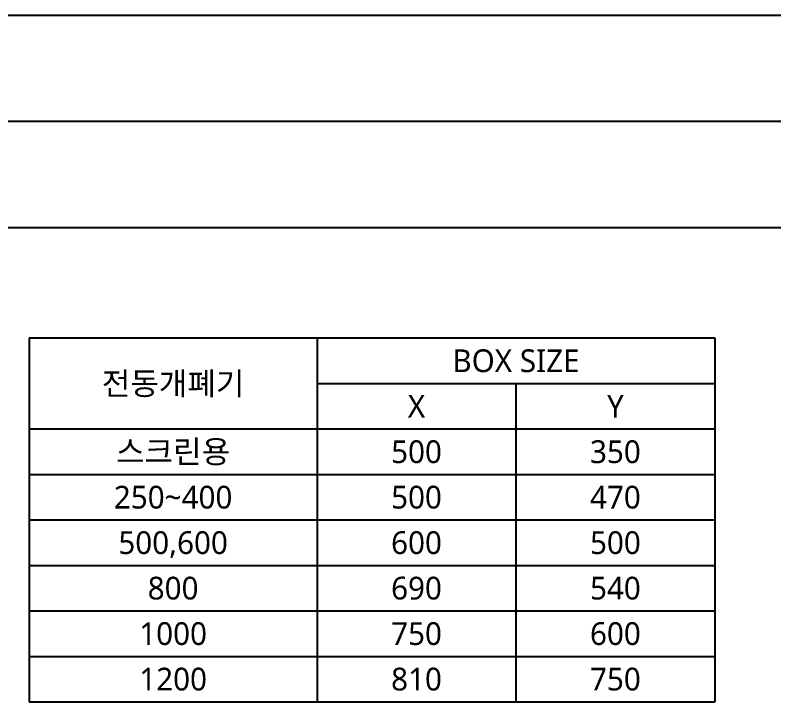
# Model space of a CAD drawing. Extents: x 4650 to 80882, y 2100 to 57300.
# Drawn here: x 13095 to 23108, y 11841 to 20900 of the extents above; entities that cross this region are included whole.
import ezdxf
from ezdxf.enums import TextEntityAlignment as Align

# ---------------------------------------------------------------- set-up
doc = ezdxf.new("R2010")
doc.units = 0
doc.header["$LTSCALE"] = 200
doc.header["$MEASUREMENT"] = 0
for name, color, linetype in [('DIM', 7, 'CONTINUOUS'), ('TEX', 3, 'CONTINUOUS'), ('TEXT', 3, 'CONTINUOUS')]:
    doc.layers.add(name, color=color, linetype=linetype)
doc.styles.add('스타일1', font='malgun.ttf')

msp = doc.modelspace()

# ---------------------------------------------------------------- linework, layer by layer
at = {"layer": 'DIM'}
for p, q in [((13280, 16641), (13280, 11841)), ((13280, 16641), (22330, 16641)), ((17080, 16641), (17080, 11841)), ((22330, 16641), (22330, 11841)), ((17080, 16041), (22330, 16041)), ((19705, 16041), (19705, 11841)), ((13280, 15441), (22330, 15441)), ((13280, 14841), (22330, 14841)), ((13280, 14241), (22330, 14241)), ((13280, 13641), (22330, 13641)), ((13280, 13041), (22330, 13041)), ((13280, 12441), (22330, 12441)), ((13280, 11841), (22330, 11841))]:
    msp.add_line(p, q, dxfattribs=at)
at = {"layer": 'TEX', "color": 6}
msp.add_lwpolyline([(4650, 20900), (73350, 20900)], dxfattribs=at)
at = {"layer": 'TEX', "color": 7}
for points in [[(4650, 19500), (24550, 19500)], [(4650, 18100), (24550, 18100)]]:
    msp.add_lwpolyline(points, dxfattribs=at)

# ---------------------------------------------------------------- texts
at = {"layer": 'TEXT', "style": '스타일1'}
for s, p in [('BOX SIZE', (19705, 16341)), ('전동개폐기', (15180, 16041)), ('X', (18392.5, 15741)), ('Y', (21017.5, 15741)), ('스크린용', (15180, 15141)), ('500', (18392.5, 15141)), ('350', (21017.5, 15141)), ('250~400', (15180, 14541)), ('500', (18392.5, 14541)), ('470', (21017.5, 14541)), ('500,600', (15180, 13941)), ('600', (18392.5, 13941)), ('500', (21017.5, 13941)), ('800', (15180, 13341)), ('690', (18392.5, 13341)), ('540', (21017.5, 13341)), ('1000', (15180, 12741)), ('750', (18392.5, 12741)), ('600', (21017.5, 12741)), ('1200', (15180, 12141)), ('810', (18392.5, 12141)), ('750', (21017.5, 12141))]:
    msp.add_text(s, height=300, dxfattribs=at).set_placement(p, align=Align.MIDDLE_CENTER)

doc.saveas('drawing.dxf')
